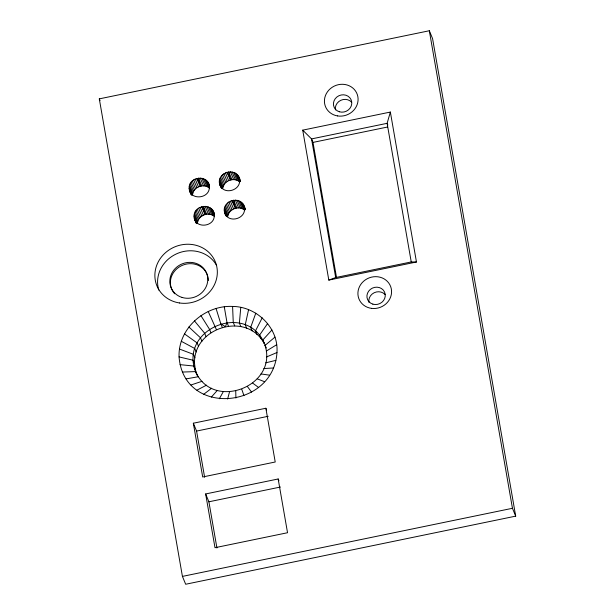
<?xml version="1.0" encoding="UTF-8"?>
<svg xmlns="http://www.w3.org/2000/svg" width="615" height="615" viewBox="0 0 615 615"><rect width="100%" height="100%" fill="white"/><g stroke="black" fill="none" stroke-linecap="round" stroke-linejoin="round"><path stroke-width="0.92" d="M179.065 356.908C177.943 328.595 204.972 304.994 232.585 306.439C256.724 306.554 278.81 327.926 276.958 352.541C273.614 409.09 183.701 417.062 179.065 356.908L193.11 360.229L194.555 363.719L195.293 369.523L197.069 375.073C174.821 329.102 250.074 298.621 265.849 347.337M189.166 188.398C188.252 175.829 210.007 174.329 209.361 187.498C209.254 199.091 189.589 200.536 189.166 188.398L192.057 195.37M194.094 216.688C193.172 204.119 214.927 202.619 214.281 215.788C214.174 227.381 194.517 228.826 194.094 216.688L196.985 223.668M194.555 363.719C192.756 327.541 246.753 310.859 264.219 343.508L262.782 340.018L271.953 329.963M220.808 187.029C212.859 172.431 238.72 164.797 240.242 181.387M225.728 215.319C217.779 200.721 243.648 193.095 245.17 209.677L242.587 203.557M240.765 307.4L239.389 323.098L240.826 326.588M182.417 372.052L195.624 371.591C212.721 411.343 278.126 386.366 265.057 345.384L274.99 337.112M248.575 309.668L245.247 324.805L246.692 328.287M206.317 180.341L209.569 188.182C203.803 183.009 193.464 186.983 192.503 194.624L189.259 186.776M211.245 208.631L214.497 216.472C208.731 211.299 198.384 215.273 197.43 222.914L194.179 215.066M236.544 174.099L239.789 181.948C234.023 176.766 223.683 180.741 222.73 188.39L219.478 180.541M241.464 202.389L244.716 210.238C238.951 205.056 228.603 209.039 227.65 216.68L224.406 208.831M227.619 399.058L229.526 391.847M390.364 112.061L387.112 123.323L411.243 261.944L416.463 261.998L390.364 112.061L302.718 130.149L328.817 280.086L416.463 261.998M255.794 313.173L250.659 327.434L252.104 330.916M224.275 306.816L227.02 322.66L225.367 326.657L220.87 323.928L216.073 308.507M262.221 317.824L255.479 330.916L256.924 334.399M219.347 398.766L223.322 391.624M267.656 323.475L259.553 335.152L260.998 338.642M211.322 397.144L217.303 390.41M203.78 394.246L211.645 388.234M266.318 351.08L276.673 344.707M196.931 390.156L206.509 385.167M266.533 356.954L276.958 352.541M328.817 280.086L335.682 277.542L411.243 261.944M190.981 384.99L202.051 381.292M265.688 362.835L275.835 360.375M99.299 98.861L429.324 30.75L432.576 38.599L515.701 516.139L185.676 584.25L182.424 576.401L99.299 98.861L100.022 100.606M302.718 130.149L311.551 138.913L312.997 142.403L387.619 127.005M265.865 408.252L275.22 462.003L202.689 476.979L193.333 423.22L265.865 408.252L266.587 409.997M193.333 423.22L196.577 431.069L268.186 416.293M278.172 478.977L287.536 532.728L214.996 547.704L205.641 493.953L278.172 478.977L278.895 480.722M205.641 493.953L208.892 501.794L280.494 487.019M182.424 576.401L512.449 508.29L515.701 516.139M186.099 378.894L198.384 376.718M263.812 368.546L273.337 367.993M180.049 364.649L193.848 366.04L195.293 369.523M260.96 373.928L269.531 375.173M179.488 349.051L193.425 354.332L194.87 357.822M257.216 378.832L264.535 381.707M181.302 341.294L194.786 348.521L196.231 352.003M184.462 333.868L197.161 342.947L198.607 346.437M252.68 383.107L258.492 387.412M188.882 326.988L200.475 337.789L201.92 341.279M194.425 320.846L204.626 333.184L206.071 336.674M247.484 386.635L251.566 392.116M231.117 179.818L227.027 172.177L230.271 180.026M236.037 208.108L231.947 200.467L235.199 208.316M200.89 186.053L196.8 178.419L200.052 186.26M205.817 214.343L201.728 206.709L204.98 214.55M200.928 315.626L209.507 329.263L210.953 332.753M220.085 185.284C224.237 195.409 241.172 190.281 239.519 179.649M225.005 213.574C229.157 223.699 246.092 218.571 244.447 207.939M208.216 311.474L216.418 329.64M387.834 125.068L387.112 123.323L311.551 138.913L335.682 277.542M238.551 176.605L240.257 180.695M237.667 175.267L240.188 181.371M235.214 173.146L238.466 180.987M233.731 172.423L236.975 180.264M232.116 171.954L235.368 179.795M230.433 171.754L233.677 179.595M243.471 204.895L245.185 208.985M231.963 179.672L228.719 171.831L229.672 176.328M240.142 201.436L243.394 209.277M238.651 200.713L241.903 208.554M237.044 200.244L240.288 208.085M225.405 172.792L228.657 180.633M235.353 200.044L238.605 207.893M223.898 173.645L227.15 181.494M236.89 207.962L233.639 200.121L234.592 204.618M222.561 174.722L225.805 182.57M221.415 175.99L224.667 183.839M220.508 177.412L223.752 185.253M230.325 201.082L233.577 208.923M219.855 178.942L223.099 186.791M228.826 201.935L232.078 209.784M219.394 182.163L221.915 188.267M219.593 183.762L221.4 188.121M227.481 203.012L230.733 210.86M226.343 204.28L229.587 212.129M225.428 205.702L228.68 213.543M224.775 207.232L228.027 215.081M224.314 210.453L226.843 216.557M224.521 212.052L226.328 216.411M208.331 182.84L209.407 185.461M207.439 181.502L209.246 185.861M204.995 179.38L208.247 187.229M203.504 178.658L206.755 186.499M201.897 178.189L205.141 186.038M200.206 177.989L203.457 185.838M213.251 211.13L214.335 213.751M212.367 209.792L214.174 214.151M201.743 185.915L198.491 178.066L199.445 182.57M209.923 207.67L213.167 215.519M208.431 206.947L211.683 214.796M265.057 345.384L266.141 347.998M206.817 206.479L210.069 214.328M195.178 179.026L198.43 186.875M205.133 206.279L208.385 214.128M193.679 179.888L196.931 187.729M206.671 214.204L203.419 206.356L204.372 210.86M192.334 180.964L195.585 188.805M191.196 182.225L194.44 190.073M190.281 183.647L193.533 191.496M200.106 207.317L203.357 215.165M189.628 185.177L192.879 193.025M198.607 208.178L201.851 216.019M189.374 189.997L191.342 194.678M189.858 191.526L191.303 195.009M197.261 209.254L200.513 217.095M196.116 210.522L199.368 218.363M195.209 211.937L198.461 219.786M194.555 213.467L197.807 221.315M194.294 218.287L196.27 222.968M194.786 219.816L196.231 223.299M234.699 325.865L233.254 322.383L232.585 306.439M227.02 322.66L228.465 326.142M220.87 323.928L222.315 327.418M241.787 389.318L243.963 395.691M429.324 30.75L512.449 508.29M312.997 142.403L336.474 277.25M196.577 431.069L204.626 477.278M208.892 501.794L216.934 548.003M235.745 391.071L235.906 398.028M174.652 293.747A19.188 17.743 -22.5 0 1 182.939 265.088A19.188 17.743 -22.5 0 1 208.339 280.555M335.436 109.931A9.287 8.587 -22.5 0 1 340.733 100.345A9.287 8.587 -22.5 0 1 351.619 102.198M368.923 302.303A9.287 8.587 -22.5 0 1 374.22 292.717A9.287 8.587 -22.5 0 1 385.105 294.57M158.801 290.08A31.573 29.189 -22.5 0 1 177.366 253.472A31.573 29.189 -22.5 0 1 216.665 265.519M182.086 297.445A19.188 17.743 -22.5 0 0 207.547 276.458A19.188 17.743 -22.5 0 0 176.797 267.064A19.188 17.743 -22.5 0 0 182.086 297.445M179.549 302.98A31.573 29.189 -22.5 0 0 215.827 263.159A31.573 29.189 -22.5 0 0 162.929 255.217A31.573 29.189 -22.5 0 0 179.549 302.98M337.52 115.92A17.02 15.736 -22.5 0 0 357.346 94.664A17.02 15.736 -22.5 0 0 328.902 90.051A17.02 15.736 -22.5 0 0 337.52 115.92M371.514 308.369A17.02 15.736 -22.5 0 0 390.671 286.59A17.02 15.736 -22.5 0 0 362.043 282.808A17.02 15.736 -22.5 0 0 371.514 308.369M339.357 111.769A9.287 8.587 -22.5 0 0 351.672 101.613A9.287 8.587 -22.5 0 0 336.797 97.07A9.287 8.587 -22.5 0 0 339.357 111.769M372.844 304.141A9.287 8.587 -22.5 0 0 385.159 293.985A9.287 8.587 -22.5 0 0 370.284 289.442A9.287 8.587 -22.5 0 0 372.844 304.141"/></g></svg>
